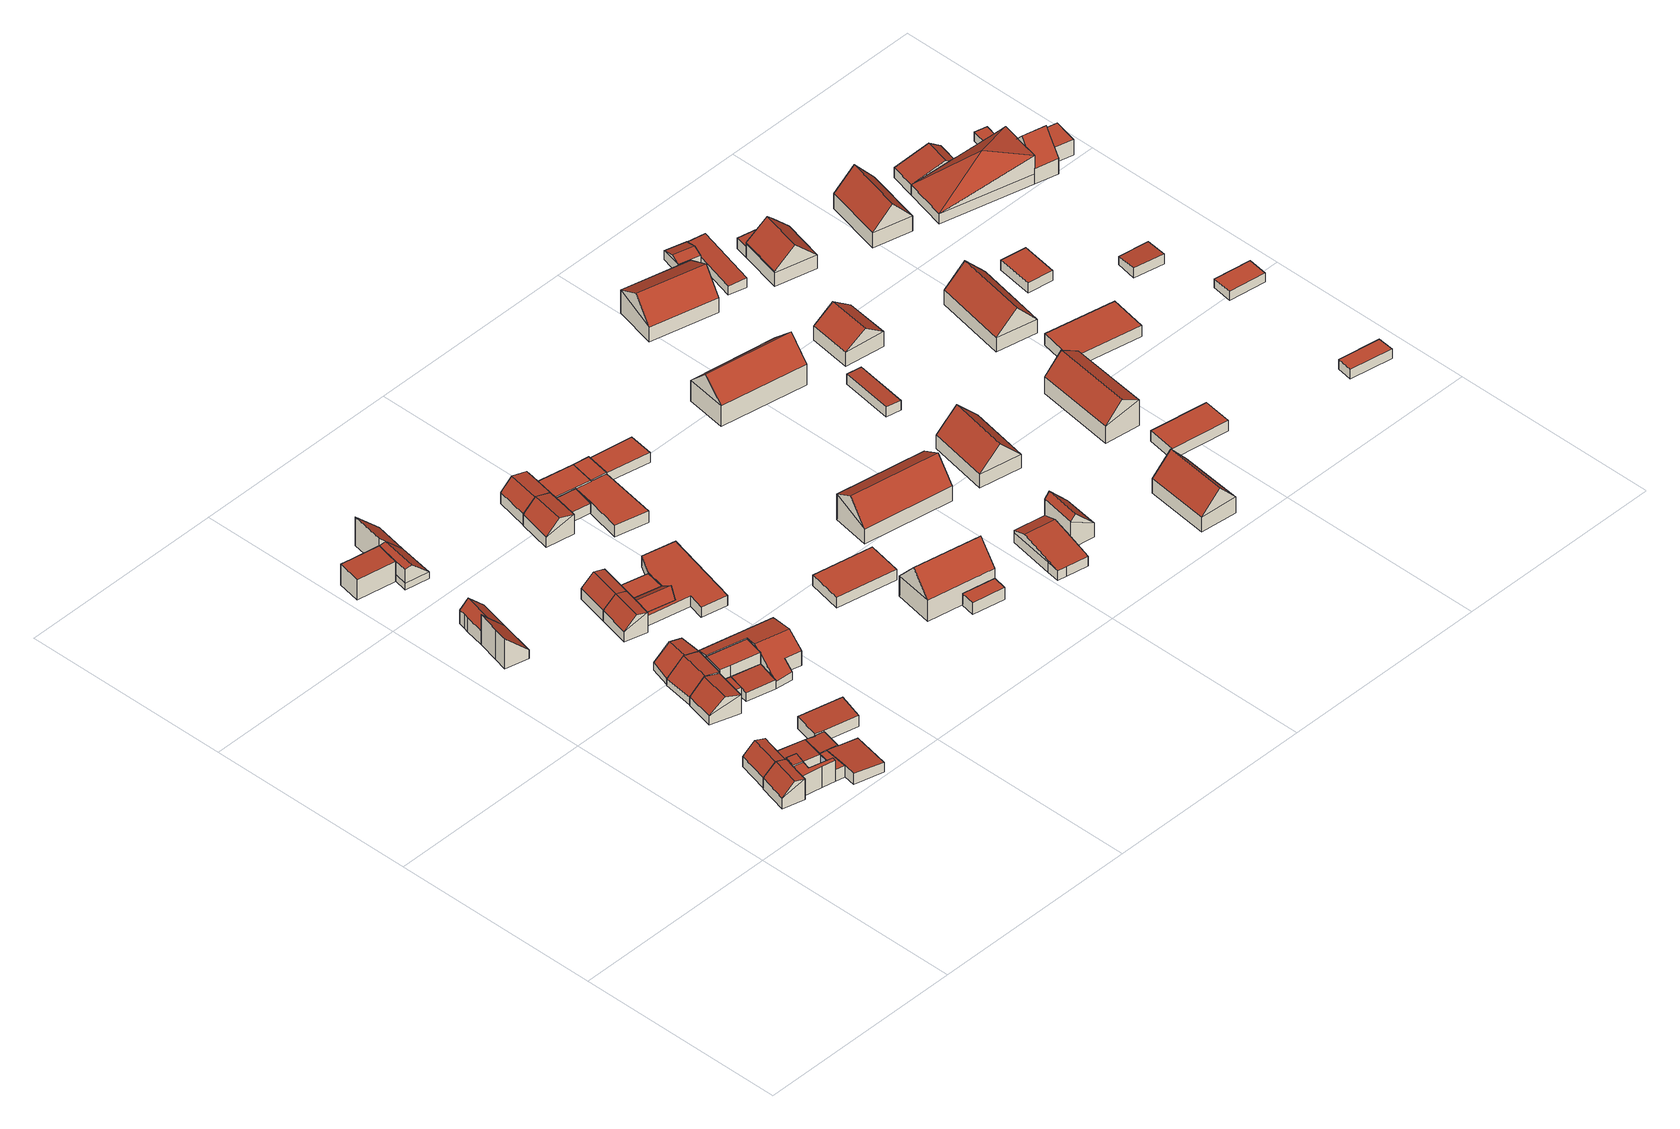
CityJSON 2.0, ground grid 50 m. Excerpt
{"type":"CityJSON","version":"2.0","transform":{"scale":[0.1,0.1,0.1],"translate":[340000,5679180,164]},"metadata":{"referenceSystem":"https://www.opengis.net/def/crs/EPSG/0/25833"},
"CityObjects":{
"building1":{"type":"Building","attributes":{"Dachtyp_tdc":"tdcFreeFormRoof","Gemeindeschluessel":14729160,"Dachneigung":45.48,"QualitaetDacherkennung":84,"Geometrietyp2DReferenz":"3000","function":"31001_9998","roofType":"5000","measuredHeight":5.81},"geometry":[{"type":"MultiSurface","lod":"2","boundaries":[[[0,1,2,3]],[[1,4,5,2]],[[4,6,7,5]],[[6,8,9,7]],[[8,10,11,9]],[[10,0,3,11]],[[12,13,1,0]],[[8,6,4,13,12,10]],[[0,10,12]],[[4,1,13]],[[3,2,5,7,9,11]]],"semantics":{"surfaces":[{"type":"WallSurface"},{"type":"RoofSurface"},{"type":"GroundSurface"}],"values":[0,0,0,0,0,0,1,1,0,0,2]}}]},
"building2":{"type":"Building","attributes":{"Dachtyp_tdc":"tdcGableRoof","Gemeindeschluessel":14729160,"Dachneigung":45.85,"QualitaetDacherkennung":84,"Geometrietyp2DReferenz":"3000","function":"31001_9998","roofType":"3100","measuredHeight":5.56},"geometry":[{"type":"MultiSurface","lod":"2","boundaries":[[[14,15,16,17]],[[15,18,19,16]],[[18,20,21,19]],[[20,1,22,21]],[[1,14,17,22]],[[1,23,24,14]],[[25,26,27,24,23]],[[15,27,26,18]],[[14,24,27,15]],[[18,26,25,20]],[[20,25,23,1]],[[17,16,19,21,22]]],"semantics":{"surfaces":[{"type":"WallSurface"},{"type":"RoofSurface"},{"type":"GroundSurface"}],"values":[0,0,0,0,0,1,1,0,0,0,0,2]}}]},
"building3":{"type":"Building","attributes":{"Dachtyp_tdc":"tdcPolyFlatRoof","Gemeindeschluessel":14729160,"Dachneigung":4.21,"QualitaetDacherkennung":78,"Geometrietyp2DReferenz":"3000","function":"31001_9998","roofType":"2100","measuredHeight":5.63},"geometry":[{"type":"MultiSurface","lod":"2","boundaries":[[[28,29,30,31]],[[29,32,33,30]],[[32,34,35,33]],[[34,28,31,35]],[[34,32,29,28]],[[31,30,33,35]]],"semantics":{"surfaces":[{"type":"WallSurface"},{"type":"RoofSurface"},{"type":"GroundSurface"}],"values":[0,0,0,0,1,2]}}]},
"building4":{"type":"Building","attributes":{"Gemeindeschluessel":14729160,"Dachtyp_tdc":"tdcPolyFlatRoof","Dachneigung":3.05,"QualitaetDacherkennung":69,"Geometrietyp2DReferenz":"3000","function":"31001_9998","roofType":"2100","measuredHeight":2.81},"geometry":[{"type":"MultiSurface","lod":"2","boundaries":[[[36,37,38,35]],[[37,39,40,38]],[[39,41,42,40]],[[41,43,31,42]],[[43,36,35,31]],[[43,41,39,37,36]],[[35,38,40,42,31]]],"semantics":{"surfaces":[{"type":"WallSurface"},{"type":"RoofSurface"},{"type":"GroundSurface"}],"values":[0,0,0,0,0,1,2]}}]},
"building5":{"type":"Building","attributes":{"Dachtyp_tdc":"tdcPolyFlatRoof","Gemeindeschluessel":14729160,"Dachneigung":44.22,"QualitaetDacherkennung":58,"Geometrietyp2DReferenz":"3000","function":"31001_9998","roofType":"2100","measuredHeight":7.79},"geometry":[{"type":"MultiSurface","lod":"2","boundaries":[[[44,45,46,47]],[[45,48,49,46]],[[48,50,51,49]],[[50,52,53,51]],[[52,44,47,53]],[[52,50,48,45,44]],[[47,46,49,51,53]]],"semantics":{"surfaces":[{"type":"WallSurface"},{"type":"RoofSurface"},{"type":"GroundSurface"}],"values":[0,0,0,0,0,1,2]}}]},
"building6":{"type":"Building","attributes":{"Gemeindeschluessel":14729160,"Geometrietyp2DReferenz":"3000","function":"31001_9998","roofType":"9999"},"children":["building6-1","building6-2","building6-3","building6-4","building6-5"]},
"building6-1":{"type":"BuildingPart","attributes":{"Dachtyp_tdc":"tdcPolyFlatRoof","Dachneigung":3.46,"QualitaetDacherkennung":88,"Geometrietyp2DReferenz":"3000","roofType":"2100","measuredHeight":3.28},"parents":["building6"],"geometry":[{"type":"MultiSurface","lod":"2","boundaries":[[[54,55,56,57]],[[55,58,59,60,56]],[[61,62,63,64,65]],[[62,54,57,63]],[[62,61,58,55,54]],[[57,56,60,64,63]],[[65,59,58,61]],[[65,64,60,59]]],"semantics":{"surfaces":[{"type":"WallSurface"},{"type":"RoofSurface"},{"type":"GroundSurface"},{"type":"ClosureSurface"}],"values":[0,0,0,0,1,2,0,3]}}]},
"building6-2":{"type":"BuildingPart","attributes":{"Dachtyp_tdc":"tdcPolyFlatRoof","Dachneigung":3.38,"QualitaetDacherkennung":44,"Geometrietyp2DReferenz":"3000","roofType":"2100","measuredHeight":5.58},"parents":["building6"],"geometry":[{"type":"MultiSurface","lod":"2","boundaries":[[[66,67,68,69,70]],[[67,71,9,68]],[[71,72,7,9]],[[72,73,74,7]],[[73,75,76,74]],[[75,77,78,79,76]],[[77,75,73,72,71,67,66]],[[69,68,9,7,74,76,79]],[[66,70,78,77]],[[70,69,79,78]]],"semantics":{"surfaces":[{"type":"WallSurface"},{"type":"RoofSurface"},{"type":"GroundSurface"},{"type":"ClosureSurface"}],"values":[0,0,0,0,0,0,1,2,0,3]}}]},
"building6-3":{"type":"BuildingPart","attributes":{"Dachtyp_tdc":"tdcPolyFlatRoof","Dachneigung":4.44,"QualitaetDacherkennung":87,"Geometrietyp2DReferenz":"3000","roofType":"2100","measuredHeight":2.98},"parents":["building6"],"geometry":[{"type":"MultiSurface","lod":"2","boundaries":[[[80,81,82,83]],[[81,84,85,82]],[[86,87,88,89]],[[87,80,83,88]],[[87,86,90,91,92,84,81,80]],[[83,82,85,93,89,88]],[[93,85,84,92,91]],[[86,89,93,91,90]]],"semantics":{"surfaces":[{"type":"WallSurface"},{"type":"RoofSurface"},{"type":"GroundSurface"},{"type":"ClosureSurface"}],"values":[0,0,0,0,1,2,3,3]}}]},
"building6-4":{"type":"BuildingPart","attributes":{"Dachtyp_tdc":"tdcPolyFlatRoof","Dachneigung":2.89,"QualitaetDacherkennung":80,"Geometrietyp2DReferenz":"3000","roofType":"2100","measuredHeight":3.09},"parents":["building6"],"geometry":[{"type":"MultiSurface","lod":"2","boundaries":[[[39,94,95,96]],[[94,65,64,95]],[[59,97,86,89,60]],[[59,65,94,39,98,41,99,100,41,98,91,90,97]],[[89,93,101,102,103,102,101,96,95,64,60]],[[90,86,97]],[[93,89,86,90,91]],[[101,93,91,98]],[[103,102,41,100,104]],[[104,100,99]],[[102,101,98,41]],[[99,41,102,103,104]],[[39,96,101,98]],[[60,64,65,59]]],"semantics":{"surfaces":[{"type":"WallSurface"},{"type":"RoofSurface"},{"type":"GroundSurface"},{"type":"ClosureSurface"}],"values":[0,0,0,1,2,0,3,3,3,3,3,3,0,3]}}]},
"building6-5":{"type":"BuildingPart","attributes":{"Dachtyp_tdc":"tdcPolyFlatRoof","Dachneigung":0,"QualitaetDacherkennung":67,"Geometrietyp2DReferenz":"3000","roofType":"1000","measuredHeight":2.98},"parents":["building6"],"geometry":[{"type":"MultiSurface","lod":"2","boundaries":[[[70,69,85,84]],[[70,84,92,91,98,100,104,78]],[[79,103,102,101,93,85,69]],[[41,100,98]],[[103,79,78,104]],[[102,103,104,100,41]],[[98,101,102,41]],[[91,93,101,98]],[[85,93,91,92,84]],[[79,69,70,78]]],"semantics":{"surfaces":[{"type":"WallSurface"},{"type":"RoofSurface"},{"type":"GroundSurface"},{"type":"ClosureSurface"}],"values":[0,1,2,0,0,3,3,3,3,3]}}]},
"building7":{"type":"Building","attributes":{"Dachtyp_tdc":"tdcFreeFormRoof","Gemeindeschluessel":14729160,"Dachneigung":45.57,"QualitaetDacherkennung":78,"Geometrietyp2DReferenz":"3000","function":"31001_9998","roofType":"5000","measuredHeight":5.72},"geometry":[{"type":"MultiSurface","lod":"2","boundaries":[[[105,106,107,108]],[[106,109,110,107]],[[109,111,112,110]],[[111,113,114,112]],[[113,105,108,114]],[[111,109,115,116,113]],[[116,115,106,105]],[[109,106,115]],[[105,113,116]],[[108,107,110,112,114]]],"semantics":{"surfaces":[{"type":"WallSurface"},{"type":"RoofSurface"},{"type":"GroundSurface"}],"values":[0,0,0,0,0,1,1,0,0,2]}}]},
"building8":{"type":"Building","attributes":{"Dachtyp_tdc":"tdcGableRoof","Gemeindeschluessel":14729160,"Dachneigung":44.02,"QualitaetDacherkennung":86,"Geometrietyp2DReferenz":"3000","function":"31001_9998","roofType":"3100","measuredHeight":5.64},"geometry":[{"type":"MultiSurface","lod":"2","boundaries":[[[117,118,49,119]],[[118,120,121,49]],[[120,122,123,121]],[[122,124,125,123]],[[124,126,127,125]],[[126,128,129,127]],[[128,130,51,129]],[[130,117,119,51]],[[126,124,122,120,118,117]],[[117,130,128,126]],[[119,49,121,123,125,127,129,51]]],"semantics":{"surfaces":[{"type":"WallSurface"},{"type":"RoofSurface"},{"type":"GroundSurface"}],"values":[0,0,0,0,0,0,0,0,1,1,2]}}]},
"building9":{"type":"Building","attributes":{"Dachtyp_tdc":"tdcPolyFlatRoof","Gemeindeschluessel":14729160,"Dachneigung":3.03,"QualitaetDacherkennung":58,"Geometrietyp2DReferenz":"3000","function":"31001_9998","roofType":"2100","measuredHeight":5.45},"geometry":[{"type":"MultiSurface","lod":"2","boundaries":[[[131,132,133,134]],[[132,135,136,133]],[[135,137,138,136]],[[137,139,140,138]],[[139,131,134,140]],[[139,137,135,132,131]],[[134,133,136,138,140]]],"semantics":{"surfaces":[{"type":"WallSurface"},{"type":"RoofSurface"},{"type":"GroundSurface"}],"values":[0,0,0,0,0,1,2]}}]},
"building10":{"type":"Building","attributes":{"Dachtyp_tdc":"tdcFreeFormRoof","Gemeindeschluessel":14729160,"Dachneigung":44.92,"QualitaetDacherkennung":70,"Geometrietyp2DReferenz":"3000","function":"31001_9998","roofType":"5000","measuredHeight":5.7},"geometry":[{"type":"MultiSurface","lod":"2","boundaries":[[[141,142,143,144]],[[142,145,146,143]],[[145,147,148,146]],[[147,149,150,148]],[[149,141,144,150]],[[147,145,151,152,149]],[[152,151,142,141]],[[141,149,152]],[[145,142,151]],[[144,143,146,148,150]]],"semantics":{"surfaces":[{"type":"WallSurface"},{"type":"RoofSurface"},{"type":"GroundSurface"}],"values":[0,0,0,0,0,1,1,0,0,2]}}]},
"building11":{"type":"Building","attributes":{"Dachtyp_tdc":"tdcPolyFlatRoof","Gemeindeschluessel":14729160,"Dachneigung":3.27,"QualitaetDacherkennung":76,"Geometrietyp2DReferenz":"3000","function":"31001_9998","roofType":"2100","measuredHeight":2.73},"geometry":[{"type":"MultiSurface","lod":"2","boundaries":[[[153,154,155,156]],[[154,157,158,155]],[[157,159,150,158]],[[159,153,156,150]],[[159,157,154,153]],[[156,155,158,150]]],"semantics":{"surfaces":[{"type":"WallSurface"},{"type":"RoofSurface"},{"type":"GroundSurface"}],"values":[0,0,0,0,1,2]}}]},
"building12":{"type":"Building","attributes":{"Dachtyp_tdc":"tdcGableRoof","Gemeindeschluessel":14729160,"Dachneigung":43.49,"QualitaetDacherkennung":87,"Geometrietyp2DReferenz":"3000","function":"31001_9998","roofType":"3100","measuredHeight":5.52},"geometry":[{"type":"MultiSurface","lod":"2","boundaries":[[[160,161,162,163]],[[161,164,165,162]],[[164,145,166,165]],[[145,160,163,166]],[[164,161,167]],[[160,145,168]],[[161,160,168,167]],[[145,164,167,168]],[[163,162,165,166]]],"semantics":{"surfaces":[{"type":"WallSurface"},{"type":"RoofSurface"},{"type":"GroundSurface"}],"values":[0,0,0,0,0,0,1,1,2]}}]},
"building13":{"type":"Building","attributes":{"Dachtyp_tdc":"tdcGableRoof","Gemeindeschluessel":14729160,"Dachneigung":43.68,"QualitaetDacherkennung":92,"Geometrietyp2DReferenz":"3000","function":"31001_9998","roofType":"3100","measuredHeight":5.67},"geometry":[{"type":"MultiSurface","lod":"2","boundaries":[[[169,170,171,172]],[[170,173,174,171]],[[173,175,176,174]],[[175,177,178,176]],[[177,169,172,178]],[[169,177,179,180]],[[181,182,183,180,179]],[[170,183,182,173]],[[169,180,183,170]],[[173,182,181,175]],[[175,181,179,177]],[[172,171,174,176,178]]],"semantics":{"surfaces":[{"type":"WallSurface"},{"type":"RoofSurface"},{"type":"GroundSurface"}],"values":[0,0,0,0,0,1,1,0,0,0,0,2]}}]},
"building14":{"type":"Building","attributes":{"Dachtyp_tdc":"tdcPolyFlatRoof","Gemeindeschluessel":14729160,"Dachneigung":3.03,"QualitaetDacherkennung":87,"Geometrietyp2DReferenz":"3000","function":"31001_9998","roofType":"2100","measuredHeight":2.6},"geometry":[{"type":"MultiSurface","lod":"2","boundaries":[[[184,154,185,186]],[[154,153,187,185]],[[153,188,189,187]],[[188,190,191,189]],[[190,184,186,191]],[[190,188,153,154,184]],[[186,185,187,189,191]]],"semantics":{"surfaces":[{"type":"WallSurface"},{"type":"RoofSurface"},{"type":"GroundSurface"}],"values":[0,0,0,0,0,1,2]}}]},
"building15":{"type":"Building","attributes":{"Dachtyp_tdc":"tdcPolyFlatRoof","Gemeindeschluessel":14729160,"Dachneigung":0,"QualitaetDacherkennung":78,"Geometrietyp2DReferenz":"3000","function":"31001_9998","roofType":"1000","measuredHeight":5.54},"geometry":[{"type":"MultiSurface","lod":"2","boundaries":[[[192,193,148,150]],[[193,194,195,148]],[[194,196,197,195]],[[196,198,156,197]],[[198,192,150,156]],[[198,196,194,193,192]],[[150,148,195,197,156]]],"semantics":{"surfaces":[{"type":"WallSurface"},{"type":"RoofSurface"},{"type":"GroundSurface"}],"values":[0,0,0,0,0,1,2]}}]},
"building16":{"type":"Building","attributes":{"Dachtyp_tdc":"tdcPolyFlatRoof","Gemeindeschluessel":14729160,"Dachneigung":44.12,"QualitaetDacherkennung":61,"Geometrietyp2DReferenz":"3000","function":"31001_9998","roofType":"2100","measuredHeight":7.39},"geometry":[{"type":"MultiSurface","lod":"2","boundaries":[[[199,200,201,202]],[[200,177,203,201]],[[177,204,138,203]],[[204,199,202,138]],[[204,177,200,199]],[[202,201,203,138]]],"semantics":{"surfaces":[{"type":"WallSurface"},{"type":"RoofSurface"},{"type":"GroundSurface"}],"values":[0,0,0,0,1,2]}}]},
"building17":{"type":"Building","attributes":{"Dachtyp_tdc":"tdcFreeFormRoof","Gemeindeschluessel":14729160,"Dachneigung":45.85,"QualitaetDacherkennung":80,"Geometrietyp2DReferenz":"3000","function":"31001_9998","roofType":"5000","measuredHeight":5.69},"geometry":[{"type":"MultiSurface","lod":"2","boundaries":[[[205,206,207,208]],[[206,209,210,207]],[[209,211,212,210]],[[211,213,214,212]],[[213,215,216,214]],[[215,205,208,216]],[[217,218,206,205]],[[213,211,209,218,217,215]],[[205,215,217]],[[209,206,218]],[[208,207,210,212,214,216]]],"semantics":{"surfaces":[{"type":"WallSurface"},{"type":"RoofSurface"},{"type":"GroundSurface"}],"values":[0,0,0,0,0,0,1,1,0,0,2]}}]},
"building18":{"type":"Building","attributes":{"Dachtyp_tdc":"tdcFreeFormRoof","Gemeindeschluessel":14729160,"Dachneigung":11.15,"QualitaetDacherkennung":34,"Geometrietyp2DReferenz":"3000","function":"31001_9998","roofType":"5000","measuredHeight":6.28},"geometry":[{"type":"MultiSurface","lod":"2","boundaries":[[[219,220,189,191]],[[220,221,222,189]],[[221,223,224,222]],[[223,225,226,224]],[[225,227,228,226]],[[227,229,230,228]],[[229,231,232,230]],[[231,233,234,232]],[[233,219,191,234]],[[221,235,236,227,225,223]],[[231,229,236,235,220,219,233]],[[221,220,235]],[[229,227,236]],[[191,189,222,224,226,228,230,232,234]]],"semantics":{"surfaces":[{"type":"WallSurface"},{"type":"RoofSurface"},{"type":"GroundSurface"}],"values":[0,0,0,0,0,0,0,0,0,1,1,0,0,2]}}]},
"building19":{"type":"Building","attributes":{"Dachtyp_tdc":"tdcFreeFormRoof","Gemeindeschluessel":14729160,"Dachneigung":46.03,"QualitaetDacherkennung":89,"Geometrietyp2DReferenz":"3000","function":"31001_9998","roofType":"5000","measuredHeight":5.74},"geometry":[{"type":"MultiSurface","lod":"2","boundaries":[[[209,206,207,210]],[[206,237,238,207]],[[237,239,240,238]],[[239,241,242,240]],[[241,209,210,242]],[[218,243,237,206]],[[241,239,243,218,209]],[[239,237,243]],[[206,209,218]],[[210,207,238,240,242]]],"semantics":{"surfaces":[{"type":"WallSurface"},{"type":"RoofSurface"},{"type":"GroundSurface"}],"values":[0,0,0,0,0,1,1,0,0,2]}}]},
"building20":{"type":"Building","attributes":{"Dachtyp_tdc":"tdcGableRoof","Gemeindeschluessel":14729160,"Dachneigung":36.69,"QualitaetDacherkennung":16,"Geometrietyp2DReferenz":"3000","function":"31001_9998","roofType":"3100","measuredHeight":5.25},"geometry":[{"type":"MultiSurface","lod":"2","boundaries":[[[244,245,246,247]],[[245,248,249,246]],[[248,250,251,249]],[[250,244,247,251]],[[248,245,252]],[[244,250,253]],[[245,244,253,252]],[[250,248,252,253]],[[247,246,249,251]]],"semantics":{"surfaces":[{"type":"WallSurface"},{"type":"RoofSurface"},{"type":"GroundSurface"}],"values":[0,0,0,0,0,0,1,1,2]}}]},
"building21":{"type":"Building","attributes":{"Dachtyp_tdc":"tdcPolyFlatRoof","Gemeindeschluessel":14729160,"Dachneigung":3.06,"QualitaetDacherkennung":73,"Geometrietyp2DReferenz":"3000","function":"31001_9998","roofType":"2100","measuredHeight":2.6},"geometry":[{"type":"MultiSurface","lod":"2","boundaries":[[[254,245,255,256]],[[245,244,210,255]],[[244,257,242,210]],[[257,254,256,242]],[[257,244,245,254]],[[256,255,210,242]]],"semantics":{"surfaces":[{"type":"WallSurface"},{"type":"RoofSurface"},{"type":"GroundSurface"}],"values":[0,0,0,0,1,2]}}]},
"building22":{"type":"Building","attributes":{"Dachtyp_tdc":"tdcPolyFlatRoof","Gemeindeschluessel":14729160,"Dachneigung":0,"QualitaetDacherkennung":78,"Geometrietyp2DReferenz":"3000","function":"31001_9998","roofType":"1000","measuredHeight":2.67},"geometry":[{"type":"MultiSurface","lod":"2","boundaries":[[[258,259,260,261]],[[259,262,214,260]],[[262,263,212,214]],[[263,264,265,212]],[[264,266,255,265]],[[266,267,256,255]],[[267,268,269,256]],[[268,270,271,269]],[[270,272,273,271]],[[272,258,261,273]],[[272,270,268,267,266,264,263,262,259,258]],[[261,260,214,212,265,255,256,269,271,273]]],"semantics":{"surfaces":[{"type":"WallSurface"},{"type":"RoofSurface"},{"type":"GroundSurface"}],"values":[0,0,0,0,0,0,0,0,0,0,1,2]}}]},
"building23":{"type":"Building","attributes":{"Dachtyp_tdc":"tdcFreeFormRoof","Gemeindeschluessel":14729160,"Dachneigung":45.61,"QualitaetDacherkennung":88,"Geometrietyp2DReferenz":"3000","function":"31001_9998","roofType":"5000","measuredHeight":5.91},"geometry":[{"type":"MultiSurface","lod":"2","boundaries":[[[274,275,276,277]],[[275,278,279,276]],[[278,280,281,279]],[[280,282,283,281]],[[282,274,277,283]],[[282,280,278,284,285]],[[285,284,275,274]],[[278,275,284]],[[274,282,285]],[[277,276,279,281,283]]],"semantics":{"surfaces":[{"type":"WallSurface"},{"type":"RoofSurface"},{"type":"GroundSurface"}],"values":[0,0,0,0,0,1,1,0,0,2]}}]},
"building24":{"type":"Building","attributes":{"Dachtyp_tdc":"tdcFreeFormRoof","Gemeindeschluessel":14729160,"Dachneigung":45.17,"QualitaetDacherkennung":72,"Geometrietyp2DReferenz":"3000","function":"31001_9998","roofType":"5000","measuredHeight":5.69},"geometry":[{"type":"MultiSurface","lod":"2","boundaries":[[[286,287,288,289]],[[287,290,291,288]],[[290,292,293,291]],[[292,294,295,293]],[[294,286,289,295]],[[292,290,296,297,294]],[[297,296,287,286]],[[290,287,296]],[[286,294,297]],[[289,288,291,293,295]]],"semantics":{"surfaces":[{"type":"WallSurface"},{"type":"RoofSurface"},{"type":"GroundSurface"}],"values":[0,0,0,0,0,1,1,0,0,2]}}]},
"building25":{"type":"Building","attributes":{"Dachtyp_tdc":"tdcPolyFlatRoof","Gemeindeschluessel":14729160,"Dachneigung":3.91,"QualitaetDacherkennung":84,"Geometrietyp2DReferenz":"3000","function":"31001_9998","roofType":"2100","measuredHeight":2.89},"geometry":[{"type":"MultiSurface","lod":"2","boundaries":[[[298,299,300,301]],[[299,302,303,300]],[[302,304,305,303]],[[304,298,301,305]],[[304,302,299,298]],[[301,300,303,305]]],"semantics":{"surfaces":[{"type":"WallSurface"},{"type":"RoofSurface"},{"type":"GroundSurface"}],"values":[0,0,0,0,1,2]}}]},
"building26":{"type":"Building","attributes":{"Dachtyp_tdc":"tdcPolyFlatRoof","Gemeindeschluessel":14729160,"Dachneigung":0,"QualitaetDacherkennung":84,"Geometrietyp2DReferenz":"3000","function":"31001_9998","roofType":"1000","measuredHeight":3.09},"geometry":[{"type":"MultiSurface","lod":"2","boundaries":[[[306,307,293,295]],[[307,308,309,293]],[[308,310,311,309]],[[310,312,313,311]],[[312,306,295,313]],[[312,310,308,307,306]],[[295,293,309,311,313]]],"semantics":{"surfaces":[{"type":"WallSurface"},{"type":"RoofSurface"},{"type":"GroundSurface"}],"values":[0,0,0,0,0,1,2]}}]},
"building27":{"type":"Building","attributes":{"Gemeindeschluessel":14729160,"Geometrietyp2DReferenz":"3000","function":"31001_9998","roofType":"9999"},"children":["building27-1","building27-2"]},
"building27-1":{"type":"BuildingPart","attributes":{"Dachtyp_tdc":"tdcPolyFlatRoof","Dachneigung":0,"QualitaetDacherkennung":68,"Geometrietyp2DReferenz":"3000","roofType":"1000","measuredHeight":2.99},"parents":["building27"],"geometry":[{"type":"MultiSurface","lod":"2","boundaries":[[[314,315,316,317]],[[315,318,319,316]],[[318,302,320,319]],[[302,321,322,320]],[[323,314,317,324]],[[323,321,302,318,315,314]],[[317,316,319,320,322,324]],[[324,322,321,323]]],"semantics":{"surfaces":[{"type":"WallSurface"},{"type":"RoofSurface"},{"type":"GroundSurface"},{"type":"ClosureSurface"}],"values":[0,0,0,0,0,1,2,3]}}]},
"building27-2":{"type":"BuildingPart","attributes":{"Dachtyp_tdc":"tdcPolyFlatRoof","Dachneigung":0,"QualitaetDacherkennung":85,"Geometrietyp2DReferenz":"3000","roofType":"1000","measuredHeight":3.25},"parents":["building27"],"geometry":[{"type":"MultiSurface","lod":"2","boundaries":[[[325,326,327,328]],[[326,329,323,324,327]],[[310,308,330,322,321]],[[308,325,328,330]],[[308,310,329,326,325]],[[328,327,324,322,330]],[[321,323,329,310]],[[321,322,324,323]]],"semantics":{"surfaces":[{"type":"WallSurface"},{"type":"RoofSurface"},{"type":"GroundSurface"},{"type":"ClosureSurface"}],"values":[0,0,0,0,1,2,0,3]}}]},
"building28":{"type":"Building","attributes":{"Dachtyp_tdc":"tdcPolyFlatRoof","Gemeindeschluessel":14729160,"Dachneigung":0,"QualitaetDacherkennung":68,"Geometrietyp2DReferenz":"3000","function":"31001_9998","roofType":"1000","measuredHeight":2.76},"geometry":[{"type":"MultiSurface","lod":"2","boundaries":[[[331,332,333,334]],[[332,335,336,333]],[[335,337,338,336]],[[337,331,334,338]],[[337,335,332,331]],[[334,333,336,338]]],"semantics":{"surfaces":[{"type":"WallSurface"},{"type":"RoofSurface"},{"type":"GroundSurface"}],"values":[0,0,0,0,1,2]}}]},
"building29":{"type":"Building","attributes":{"Gemeindeschluessel":14729160,"Geometrietyp2DReferenz":"3000","function":"31001_9998","roofType":"9999"},"children":["building29-1","building29-2"]},
"building29-1":{"type":"BuildingPart","attributes":{"Dachtyp_tdc":"tdcGableRoof","Dachneigung":48.99,"QualitaetDacherkennung":62,"Geometrietyp2DReferenz":"3000","roofType":"3100","measuredHeight":10.74},"parents":["building29"],"geometry":[{"type":"MultiSurface","lod":"2","boundaries":[[[339,340,341,342]],[[340,343,344,345,341]],[[346,339,342,347]],[[343,340,348]],[[339,346,349]],[[340,339,349,348]],[[346,343,348,349]],[[342,341,345,350,347]],[[347,350,351,344,343,346]],[[350,345,344,351]]],"semantics":{"surfaces":[{"type":"WallSurface"},{"type":"RoofSurface"},{"type":"GroundSurface"},{"type":"ClosureSurface"}],"values":[0,0,0,0,0,1,1,2,0,3]}}]},
"building29-2":{"type":"BuildingPart","attributes":{"Dachtyp_tdc":"tdcPolyFlatRoof","Dachneigung":0,"QualitaetDacherkennung":66,"Geometrietyp2DReferenz":"3000","roofType":"1000","measuredHeight":3},"parents":["building29"],"geometry":[{"type":"MultiSurface","lod":"2","boundaries":[[[344,352,353,345]],[[352,354,355,353]],[[354,351,350,355]],[[351,354,352,344]],[[345,353,355,350]],[[345,350,351,344]]],"semantics":{"surfaces":[{"type":"WallSurface"},{"type":"RoofSurface"},{"type":"GroundSurface"},{"type":"ClosureSurface"}],"values":[0,0,0,1,2,3]}}]},
"building30":{"type":"Building","attributes":{"Dachtyp_tdc":"tdcPolyFlatRoof","Gemeindeschluessel":14729160,"Dachneigung":0,"QualitaetDacherkennung":84,"Geometrietyp2DReferenz":"3000","function":"31001_9998","roofType":"1000","measuredHeight":2.52},"geometry":[{"type":"MultiSurface","lod":"2","boundaries":[[[356,357,358,359]],[[357,360,361,358]],[[360,362,363,361]],[[362,356,359,363]],[[362,360,357,356]],[[359,358,361,363]]],"semantics":{"surfaces":[{"type":"WallSurface"},{"type":"RoofSurface"},{"type":"GroundSurface"}],"values":[0,0,0,0,1,2]}}]},
"building31":{"type":"Building","attributes":{"Dachtyp_tdc":"tdcGableRoof","Gemeindeschluessel":14729160,"Dachneigung":49.12,"QualitaetDacherkennung":45,"Geometrietyp2DReferenz":"3000","function":"31001_9998","roofType":"3100","measuredHeight":9.26},"geometry":[{"type":"MultiSurface","lod":"2","boundaries":[[[364,365,366,367]],[[365,368,369,366]],[[368,370,371,369]],[[370,364,367,371]],[[368,365,372]],[[364,370,373]],[[365,364,373,372]],[[370,368,372,373]],[[367,366,369,371]]],"semantics":{"surfaces":[{"type":"WallSurface"},{"type":"RoofSurface"},{"type":"GroundSurface"}],"values":[0,0,0,0,0,0,1,1,2]}}]},
"building32":{"type":"Building","attributes":{"Dachtyp_tdc":"tdcGableRoof","Gemeindeschluessel":14729160,"Dachneigung":10.46,"QualitaetDacherkennung":19,"Geometrietyp2DReferenz":"3000","function":"31001_9998","roofType":"3100","measuredHeight":4.52},"geometry":[{"type":"MultiSurface","lod":"2","boundaries":[[[374,375,376,377]],[[375,378,379,376]],[[378,380,381,379]],[[380,382,383,381]],[[382,384,385,383]],[[384,386,387,385]],[[386,374,377,387]],[[374,386,388,389,390,391,375]],[[392,390,389,393]],[[380,392,393,382]],[[382,393,389,388,384]],[[378,391,390,392,380]],[[375,391,378]],[[384,388,386]],[[377,376,379,381,383,385,387]]],"semantics":{"surfaces":[{"type":"WallSurface"},{"type":"RoofSurface"},{"type":"GroundSurface"}],"values":[0,0,0,0,0,0,0,1,1,0,0,0,0,0,2]}}]},
"building33":{"type":"Building","attributes":{"Dachtyp_tdc":"tdcGableRoof","Gemeindeschluessel":14729160,"Dachneigung":46.44,"QualitaetDacherkennung":87,"Geometrietyp2DReferenz":"3000","function":"31001_9998","roofType":"3100","measuredHeight":8.33},"geometry":[{"type":"MultiSurface","lod":"2","boundaries":[[[394,395,396,397]],[[395,398,399,396]],[[398,400,401,399]],[[400,394,397,401]],[[398,395,402]],[[394,400,403]],[[395,394,403,402]],[[400,398,402,403]],[[397,396,399,401]]],"semantics":{"surfaces":[{"type":"WallSurface"},{"type":"RoofSurface"},{"type":"GroundSurface"}],"values":[0,0,0,0,0,0,1,1,2]}}]},
"building34":{"type":"Building","attributes":{"Dachtyp_tdc":"tdcFreeFormRoof","Gemeindeschluessel":14729160,"Dachneigung":44.66,"QualitaetDacherkennung":29,"Geometrietyp2DReferenz":"3000","function":"31001_9998","roofType":"5000","measuredHeight":10.28},"geometry":[{"type":"MultiSurface","lod":"2","boundaries":[[[404,405,406,407]],[[405,408,409,406]],[[408,410,411,409]],[[410,404,407,411]],[[412,410,408]],[[413,412,408,405]],[[413,405,404]],[[412,413,404,410]],[[407,406,409,411]]],"semantics":{"surfaces":[{"type":"WallSurface"},{"type":"RoofSurface"},{"type":"GroundSurface"}],"values":[0,0,0,0,0,1,0,1,2]}}]},
"building35":{"type":"Building","attributes":{"Dachtyp_tdc":"tdcGableRoof","Gemeindeschluessel":14729160,"Dachneigung":46.22,"QualitaetDacherkennung":90,"Geometrietyp2DReferenz":"3000","function":"31001_9998","roofType":"3100","measuredHeight":8.84},"geometry":[{"type":"MultiSurface","lod":"2","boundaries":[[[414,415,416,417]],[[415,418,419,416]],[[418,420,421,419]],[[420,414,417,421]],[[418,415,422]],[[414,420,423]],[[415,414,423,422]],[[420,418,422,423]],[[417,416,419,421]]],"semantics":{"surfaces":[{"type":"WallSurface"},{"type":"RoofSurface"},{"type":"GroundSurface"}],"values":[0,0,0,0,0,0,1,1,2]}}]},
"building36":{"type":"Building","attributes":{"Dachtyp_tdc":"tdcPolyFlatRoof","Gemeindeschluessel":14729160,"Dachneigung":2.86,"QualitaetDacherkennung":91,"Geometrietyp2DReferenz":"3000","function":"31001_9998","roofType":"2100","measuredHeight":2.63},"geometry":[{"type":"MultiSurface","lod":"2","boundaries":[[[424,425,426,427]],[[425,428,429,426]],[[428,430,431,429]],[[430,424,427,431]],[[430,428,425,424]],[[427,426,429,431]]],"semantics":{"surfaces":[{"type":"WallSurface"},{"type":"RoofSurface"},{"type":"GroundSurface"}],"values":[0,0,0,0,1,2]}}]},
"building37":{"type":"Building","attributes":{"Dachtyp_tdc":"tdcGableRoof","Gemeindeschluessel":14729160,"Dachneigung":46.87,"QualitaetDacherkennung":68,"Geometrietyp2DReferenz":"3000","function":"31001_9998","roofType":"3100","measuredHeight":8.89},"geometry":[{"type":"MultiSurface","lod":"2","boundaries":[[[432,433,434,435]],[[433,436,437,434]],[[436,438,439,437]],[[438,432,435,439]],[[436,433,440]],[[432,438,441]],[[433,432,441,440]],[[438,436,440,441]],[[435,434,437,439]]],"semantics":{"surfaces":[{"type":"WallSurface"},{"type":"RoofSurface"},{"type":"GroundSurface"}],"values":[0,0,0,0,0,0,1,1,2]}}]},
"building38":{"type":"Building","attributes":{"Dachtyp_tdc":"tdcGableRoof","Gemeindeschluessel":14729160,"Dachneigung":48.83,"QualitaetDacherkennung":56,"Geometrietyp2DReferenz":"3000","function":"31001_9998","roofType":"3100","measuredHeight":9.22},"geometry":[{"type":"MultiSurface","lod":"2","boundaries":[[[442,443,444,445]],[[443,446,447,444]],[[446,448,449,447]],[[448,442,445,449]],[[446,443,450]],[[442,448,451]],[[443,442,451,450]],[[448,446,450,451]],[[445,444,447,449]]],"semantics":{"surfaces":[{"type":"WallSurface"},{"type":"RoofSurface"},{"type":"GroundSurface"}],"values":[0,0,0,0,0,0,1,1,2]}}]},
"building39":{"type":"Building","attributes":{"Dachtyp_tdc":"tdcGableRoof","Gemeindeschluessel":14729160,"Dachneigung":36.33,"QualitaetDacherkennung":89,"Geometrietyp2DReferenz":"3000","function":"31001_9998","roofType":"3100","measuredHeight":7.15},"geometry":[{"type":"MultiSurface","lod":"2","boundaries":[[[452,453,454,455]],[[453,456,457,454]],[[456,458,459,457]],[[458,452,455,459]],[[456,453,460]],[[452,458,461]],[[453,452,461,460]],[[458,456,460,461]],[[455,454,457,459]]],"semantics":{"surfaces":[{"type":"WallSurface"},{"type":"RoofSurface"},{"type":"GroundSurface"}],"values":[0,0,0,0,0,0,1,1,2]}}]},
"building40":{"type":"Building","attributes":{"Dachtyp_tdc":"tdcGableRoof","Gemeindeschluessel":14729160,"Dachneigung":48.44,"QualitaetDacherkennung":44,"Geometrietyp2DReferenz":"3000","function":"31001_9998","roofType":"3100","measuredHeight":9.15},"geometry":[{"type":"MultiSurface","lod":"2","boundaries":[[[462,463,464,465]],[[463,466,467,464]],[[466,468,469,467]],[[468,462,465,469]],[[466,463,470]],[[462,468,471]],[[463,462,471,470]],[[468,466,470,471]],[[465,464,467,469]]],"semantics":{"surfaces":[{"type":"WallSurface"},{"type":"RoofSurface"},{"type":"GroundSurface"}],"values":[0,0,0,0,0,0,1,1,2]}}]},
"building41":{"type":"Building","attributes":{"Dachtyp_tdc":"tdcPolyFlatRoof","Gemeindeschluessel":14729160,"Dachneigung":0,"QualitaetDacherkennung":86,"Geometrietyp2DReferenz":"3000","function":"31001_9998","roofType":"1000","measuredHeight":2.76},"geometry":[{"type":"MultiSurface","lod":"2","boundaries":[[[472,473,474,475]],[[473,476,477,474]],[[476,478,479,477]],[[478,472,475,479]],[[478,476,473,472]],[[475,474,477,479]]],"semantics":{"surfaces":[{"type":"WallSurface"},{"type":"RoofSurface"},{"type":"GroundSurface"}],"values":[0,0,0,0,1,2]}}]},
"building42":{"type":"Building","attributes":{"Gemeindeschluessel":14729160,"Geometrietyp2DReferenz":"3000","function":"31001_9998","roofType":"9999"},"children":["building42-1","building42-2"]},
"building42-1":{"type":"BuildingPart","attributes":{"Dachtyp_tdc":"tdcPolyFlatRoof","Dachneigung":3.01,"QualitaetDacherkennung":71,"Geometrietyp2DReferenz":"3000","roofType":"2100","measuredHeight":2.45},"parents":["building42"],"geometry":[{"type":"MultiSurface","lod":"2","boundaries":[[[480,481,482,483]],[[481,484,485,482]],[[484,486,487,485]],[[486,488,489,487]],[[488,486,484,481,480]],[[483,482,485,487,489]],[[483,489,488,480]]],"semantics":{"surfaces":[{"type":"WallSurface"},{"type":"RoofSurface"},{"type":"GroundSurface"},{"type":"ClosureSurface"}],"values":[0,0,0,0,1,2,3]}}]},
"building42-2":{"type":"BuildingPart","attributes":{"Dachtyp_tdc":"tdcGableRoof","Dachneigung":19.75,"QualitaetDacherkennung":86,"Geometrietyp2DReferenz":"3000","roofType":"3100","measuredHeight":3.38},"parents":["building42"],"geometry":[{"type":"MultiSurface","lod":"2","boundaries":[[[490,491,492,489,488]],[[491,493,494,492]],[[493,495,480,483,494]],[[493,491,496]],[[490,495,497]],[[491,490,497,496]],[[495,493,496,497]],[[489,492,494,483]],[[488,480,495,490]],[[488,489,483,480]]],"semantics":{"surfaces":[{"type":"WallSurface"},{"type":"RoofSurface"},{"type":"GroundSurface"},{"type":"ClosureSurface"}],"values":[0,0,0,0,0,1,1,2,0,3]}}]},
"building43":{"type":"Building","attributes":{"Gemeindeschluessel":14729160,"Geometrietyp2DReferenz":"3000","function":"31001_9998","roofType":"9999"},"children":["building43-1","building43-2"]},
"building43-1":{"type":"BuildingPart","attributes":{"Dachtyp_tdc":"tdcGableRoof","Dachneigung":43.55,"QualitaetDacherkennung":77,"Geometrietyp2DReferenz":"3000","roofType":"3100","measuredHeight":8.46},"parents":["building43"],"geometry":[{"type":"MultiSurface","lod":"2","boundaries":[[[498,499,500,501]],[[499,502,503,504,500]],[[505,506,507,508,509]],[[506,498,501,507]],[[498,506,510,511,512]],[[513,514,512,511]],[[499,514,513,502]],[[498,512,514,499]],[[502,513,511,510,505]],[[505,510,506]],[[501,500,504,508,507]],[[509,503,502,505]],[[509,508,504,503]]],"semantics":{"surfaces":[{"type":"WallSurface"},{"type":"RoofSurface"},{"type":"GroundSurface"},{"type":"ClosureSurface"}],"values":[0,0,0,0,1,1,0,0,0,0,2,0,3]}}]},
"building43-2":{"type":"BuildingPart","attributes":{"Dachtyp_tdc":"tdcPolyFlatRoof","Dachneigung":2.84,"QualitaetDacherkennung":82,"Geometrietyp2DReferenz":"3000","roofType":"2100","measuredHeight":3.03},"parents":["building43"],"geometry":[{"type":"MultiSurface","lod":"2","boundaries":[[[515,516,517,518]],[[516,509,508,517]],[[503,515,518,504]],[[503,509,516,515]],[[518,517,508,504]],[[503,504,508,509]]],"semantics":{"surfaces":[{"type":"WallSurface"},{"type":"RoofSurface"},{"type":"GroundSurface"},{"type":"ClosureSurface"}],"values":[0,0,0,1,2,3]}}]},
"building44":{"type":"Building","attributes":{"Dachtyp_tdc":"tdcGableRoof","Gemeindeschluessel":14729160,"Dachneigung":47.3,"QualitaetDacherkennung":56,"Geometrietyp2DReferenz":"3000","function":"31001_9998","roofType":"3100","measuredHeight":8.9},"geometry":[{"type":"MultiSurface","lod":"2","boundaries":[[[519,520,521,522]],[[520,523,524,521]],[[523,525,526,524]],[[525,519,522,526]],[[523,520,527]],[[519,525,528]],[[520,519,528,527]],[[525,523,527,528]],[[522,521,524,526]]],"semantics":{"surfaces":[{"type":"WallSurface"},{"type":"RoofSurface"},{"type":"GroundSurface"}],"values":[0,0,0,0,0,0,1,1,2]}}]},
"building45":{"type":"Building","attributes":{"Dachtyp_tdc":"tdcPolyFlatRoof","Gemeindeschluessel":14729160,"Dachneigung":0,"QualitaetDacherkennung":76,"Geometrietyp2DReferenz":"3000","function":"31001_9998","roofType":"1000","measuredHeight":2.92},"geometry":[{"type":"MultiSurface","lod":"2","boundaries":[[[529,530,531,532]],[[530,533,534,531]],[[533,535,536,534]],[[535,529,532,536]],[[535,533,530,529]],[[532,531,534,536]]],"semantics":{"surfaces":[{"type":"WallSurface"},{"type":"RoofSurface"},{"type":"GroundSurface"}],"values":[0,0,0,0,1,2]}}]},
"building46":{"type":"Building","attributes":{"Dachtyp_tdc":"tdcPolyFlatRoof","Gemeindeschluessel":14729160,"Dachneigung":0,"QualitaetDacherkennung":66,"Geometrietyp2DReferenz":"3000","function":"31001_9998","roofType":"1000","measuredHeight":2.61},"geometry":[{"type":"MultiSurface","lod":"2","boundaries":[[[537,538,539,540]],[[538,541,542,539]],[[541,543,544,542]],[[543,537,540,544]],[[543,541,538,537]],[[540,539,542,544]]],"semantics":{"surfaces":[{"type":"WallSurface"},{"type":"RoofSurface"},{"type":"GroundSurface"}],"values":[0,0,0,0,1,2]}}]},
"building47":{"type":"Building","attributes":{"Dachtyp_tdc":"tdcGableRoof","Gemeindeschluessel":14729160,"Dachneigung":49.37,"QualitaetDacherkennung":93,"Geometrietyp2DReferenz":"3000","function":"31001_9998","roofType":"3100","measuredHeight":9.34},"geometry":[{"type":"MultiSurface","lod":"2","boundaries":[[[545,546,547,548]],[[546,549,550,547]],[[549,551,552,550]],[[551,545,548,552]],[[549,546,553]],[[545,551,554]],[[546,545,554,553]],[[551,549,553,554]],[[548,547,550,552]]],"semantics":{"surfaces":[{"type":"WallSurface"},{"type":"RoofSurface"},{"type":"GroundSurface"}],"values":[0,0,0,0,0,0,1,1,2]}}]},
"building48":{"type":"Building","attributes":{"Dachtyp_tdc":"tdcPolyFlatRoof","Gemeindeschluessel":14729160,"Dachneigung":0,"QualitaetDacherkennung":81,"Geometrietyp2DReferenz":"3000","function":"31001_9998","roofType":"1000","measuredHeight":2.47},"geometry":[{"type":"MultiSurface","lod":"2","boundaries":[[[555,556,557,558]],[[556,559,560,557]],[[559,561,562,560]],[[561,555,558,562]],[[561,559,556,555]],[[558,557,560,562]]],"semantics":{"surfaces":[{"type":"WallSurface"},{"type":"RoofSurface"},{"type":"GroundSurface"}],"values":[0,0,0,0,1,2]}}]},
"building49":{"type":"Building","attributes":{"Dachtyp_tdc":"tdcPolyFlatRoof","Gemeindeschluessel":14729160,"Dachneigung":4.91,"QualitaetDacherkennung":93,"Geometrietyp2DReferenz":"3000","function":"31001_9998","roofType":"2100","measuredHeight":2.6},"geometry":[{"type":"MultiSurface","lod":"2","boundaries":[[[563,564,565,566]],[[564,567,568,565]],[[567,569,570,568]],[[569,563,566,570]],[[569,567,564,563]],[[566,565,568,570]]],"semantics":{"surfaces":[{"type":"WallSurface"},{"type":"RoofSurface"},{"type":"GroundSurface"}],"values":[0,0,0,0,1,2]}}]},
"building50":{"type":"Building","attributes":{"Dachtyp_tdc":"tdcPolyFlatRoof","Gemeindeschluessel":14729160,"Dachneigung":0,"QualitaetDacherkennung":80,"Geometrietyp2DReferenz":"3000","function":"31001_9998","roofType":"1000","measuredHeight":2.37},"geometry":[{"type":"MultiSurface","lod":"2","boundaries":[[[571,572,573,574]],[[572,575,576,573]],[[575,577,578,576]],[[577,571,574,578]],[[577,575,572,571]],[[574,573,576,578]]],"semantics":{"surfaces":[{"type":"WallSurface"},{"type":"RoofSurface"},{"type":"GroundSurface"}],"values":[0,0,0,0,1,2]}}]},
"building51":{"type":"Building","attributes":{"Gemeindeschluessel":14729160,"Geometrietyp2DReferenz":"3000","function":"31001_9998","roofType":"9999"},"children":["building51-1","building51-2","building51-3","building51-4","building51-5"]},
"building51-1":{"type":"BuildingPart","attributes":{"Dachtyp_tdc":"tdcGableRoof","Dachneigung":17.95,"QualitaetDacherkennung":42,"Geometrietyp2DReferenz":"3000","roofType":"3100","measuredHeight":5.26},"parents":["building51"],"geometry":[{"type":"MultiSurface","lod":"2","boundaries":[[[579,580,581,582]],[[579,583,584,580]],[[583,585,586,587,584]],[[583,579,588]],[[579,582,589,588]],[[585,583,588,589,590]],[[581,580,584,587]],[[582,581,587,586]],[[582,586,585,591]],[[591,590,589,582]],[[585,590,591]]],"semantics":{"surfaces":[{"type":"WallSurface"},{"type":"RoofSurface"},{"type":"GroundSurface"},{"type":"ClosureSurface"}],"values":[0,0,0,0,1,1,2,3,3,0,3]}}]},
"building51-2":{"type":"BuildingPart","attributes":{"Dachtyp_tdc":"tdcGableRoof","Dachneigung":49.12,"QualitaetDacherkennung":82,"Geometrietyp2DReferenz":"3000","roofType":"3100","measuredHeight":9.35},"parents":["building51"],"geometry":[{"type":"MultiSurface","lod":"2","boundaries":[[[592,593,594,595]],[[593,596,597,598,594]],[[599,600,601,602,603]],[[600,599,604,605,606]],[[596,593,607,606,605,608]],[[592,607,593]],[[600,606,607,592]],[[601,595,594,598,602]],[[592,595,601,600]],[[603,602,598,597]],[[603,597,596,599]],[[608,605,604]],[[596,608,604,599]]],"semantics":{"surfaces":[{"type":"WallSurface"},{"type":"RoofSurface"},{"type":"GroundSurface"},{"type":"ClosureSurface"}],"values":[0,0,0,1,1,0,0,2,3,3,3,0,3]}}]},
"building51-3":{"type":"BuildingPart","attributes":{"Dachtyp_tdc":"tdcPolyFlatRoof","Dachneigung":0,"QualitaetDacherkennung":68,"Geometrietyp2DReferenz":"3000","roofType":"1000","measuredHeight":4.06},"parents":["building51"],"geometry":[{"type":"MultiSurface","lod":"2","boundaries":[[[609,610,611,612]],[[610,592,595,611]],[[592,610,609,600]],[[601,612,611,595]],[[609,612,601,600]],[[600,601,595,592]]],"semantics":{"surfaces":[{"type":"WallSurface"},{"type":"RoofSurface"},{"type":"GroundSurface"},{"type":"ClosureSurface"}],"values":[0,0,1,2,0,3]}}]},
"building51-4":{"type":"BuildingPart","attributes":{"Dachtyp_tdc":"tdcPolyFlatRoof","Dachneigung":0,"QualitaetDacherkennung":60,"Geometrietyp2DReferenz":"3000","roofType":"1000","measuredHeight":2.41},"parents":["building51"],"geometry":[{"type":"MultiSurface","lod":"2","boundaries":[[[613,614,615,616]],[[614,617,618,615]],[[617,619,620,618]],[[619,617,614,613]],[[616,615,618,620]],[[616,620,619,613]]],"semantics":{"surfaces":[{"type":"WallSurface"},{"type":"RoofSurface"},{"type":"GroundSurface"},{"type":"ClosureSurface"}],"values":[0,0,0,1,2,3]}}]},
"building51-5":{"type":"BuildingPart","attributes":{"Dachtyp_tdc":"tdcTentRoof","Dachneigung":25.88,"QualitaetDacherkennung":23,"Geometrietyp2DReferenz":"3000","roofType":"3500","measuredHeight":9.1},"parents":["building51"],"geometry":[{"type":"MultiSurface","lod":"2","boundaries":[[[597,621,622,598]],[[621,582,581,622]],[[586,623,613,616,587]],[[624,603,602,620,619]],[[625,608,604,626,627,628]],[[621,625,628]],[[582,621,628]],[[627,629,630,590,591,582,628]],[[586,585,630,629,623]],[[623,629,627,624]],[[624,627,626,599,603]],[[597,596,625,621]],[[602,598,622,581,587,616,620]],[[598,602,603,597]],[[587,581,582,586]],[[619,613,623,624]],[[619,620,616,613]],[[630,585,590]],[[591,585,586,582]],[[590,585,591]],[[596,608,625]],[[599,626,604]],[[603,599,596,597]],[[596,599,604,608]]],"semantics":{"surfaces":[{"type":"WallSurface"},{"type":"RoofSurface"},{"type":"GroundSurface"},{"type":"ClosureSurface"}],"values":[0,0,0,0,1,1,1,1,0,0,0,0,2,3,3,0,3,0,3,3,0,0,3,3]}}]}
},
"vertices":[
[139,78,31],[157,147,31],[157,147,3],[139,78,3],[208,133,57],[208,133,3],[201,108,57],[201,108,3],[192,75,57],[192,75,3],[190,65,57],[190,65,3],[167,71,61],[185,139,61],
[177,221,31],[228,208,31],[228,208,5],[177,221,5],[222,189,31],[222,189,5],[208,133,31],[208,133,5],[157,147,5],[184,140,60],[204,214,60],[208,133,53],[222,189,54],[228,208,53],
[231,127,61],[224,102,59],[224,102,4],[231,127,4],[201,108,59],[201,108,4],[208,133,61],[208,133,4],
[208,133,32],[222,189,29],[222,189,4],[300,169,29],[300,169,4],[285,113,32],[285,113,4],[231,127,32],
[59,754,94],[67,786,93],[67,786,16],[59,754,16],[80,837,94],[80,837,16],[134,824,39],[134,824,16],[114,740,39],[114,740,16],
[438,198,35],[422,139,32],[422,139,3],[438,198,3],[343,158,32],[343,158,29],[343,158,3],[322,163,32],[335,222,35],[335,222,3],[322,163,3],[322,163,29],
[271,60,57],[240,66,57],[240,66,3],[271,60,3],[271,60,32],[192,75,56],[201,108,58],[224,102,58],[224,102,3],[219,83,57],[219,83,3],[273,69,57],[273,69,32],[273,69,3],
[358,9,27],[289,27,32],[289,27,3],[358,9,3],[294,55,32],[294,55,3],[329,108,30],[376,98,27],[376,98,3],[329,108,3],[309,112,32],[303,113,32],[301,102,32],[303,113,3],
[321,161,29],[321,161,3],[300,169,3],[329,108,32],[286,116,32],[278,88,34],[284,109,32],[286,116,3],[285,113,3],[278,88,3],[278,88,32],
[219,351,32],[235,419,31],[235,419,9],[219,351,9],[305,405,57],[305,405,9],[296,368,57],[296,368,9],[287,329,57],[287,329,9],[269,412,67],[252,340,67],
[98,833,73],[80,837,52],[98,833,16],[90,883,52],[90,883,16],[93,894,52],[93,894,16],[97,911,52],[97,911,16],[116,907,73],[116,907,16],[152,898,38],[152,898,16],[134,824,38],
[5,1102,74],[15,1156,77],[15,1156,22],[5,1102,22],[41,1151,77],[41,1151,22],[107,1139,77],[107,1139,22],[97,1085,74],[97,1085,22],
[235,419,30],[247,493,27],[247,493,10],[235,419,10],[322,477,61],[322,477,10],[316,452,61],[316,452,10],[305,405,61],[305,405,10],[287,485,67],[271,412,67],
[330,398,37],[322,362,35],[322,362,10],[330,398,10],[296,368,35],[296,368,10],[305,405,37],
[247,493,26],[261,542,31],[261,542,12],[247,493,12],[327,528,62],[327,528,12],[322,477,12],[298,534,67],[289,484,67],
[148,1042,40],[91,1053,40],[91,1053,23],[148,1042,23],[97,1085,40],[97,1085,23],[107,1139,40],[107,1139,23],[163,1128,40],[163,1128,23],[123,1136,80],[107,1050,80],[107,1139,76],[97,1085,76],[91,1053,76],
[318,345,34],[322,362,11],[318,345,11],[330,398,11],[398,382,37],[398,382,11],[385,329,34],[385,329,11],
[305,405,66],[316,452,66],[410,430,66],[410,430,10],[398,382,66],[398,382,10],[330,398,66],
[121,1217,96],[178,1206,40],[178,1206,22],[121,1217,22],[163,1128,22],[107,1139,96],
[278,637,44],[296,711,44],[296,711,17],[278,637,17],[349,698,69],[349,698,17],[337,649,69],[337,649,17],[334,639,69],[334,639,17],[331,624,69],[331,624,17],[306,630,74],[324,704,74],
[385,329,30],[398,382,62],[410,430,68],[410,430,11],[316,452,68],[316,452,11],[322,477,63],[322,477,11],[494,439,63],[494,439,11],[472,341,48],[472,341,11],[433,350,48],[433,350,11],[427,324,32],[427,324,11],[403,402,74],[482,384,74],
[314,788,44],[314,788,17],[367,775,69],[367,775,17],[360,745,69],[360,745,17],[342,781,74],
[349,698,43],[429,679,43],[429,679,18],[349,698,18],[417,630,39],[417,630,18],[337,649,39],[337,649,18],[420,645,70],[340,664,70],
[440,726,41],[429,679,17],[440,726,17],[360,745,41],
[435,578,44],[445,616,44],[445,616,17],[435,578,17],[334,639,44],[337,649,44],[417,630,44],[417,630,17],[429,679,44],[440,726,44],[467,769,44],[467,769,17],[545,751,44],[545,751,17],[497,565,44],[497,565,17],
[375,940,48],[392,1018,51],[392,1018,22],[375,940,22],[457,1007,73],[457,1007,22],[448,958,73],[448,958,22],[442,928,73],[442,928,22],[422,1013,82],[407,934,82],
[392,1018,52],[408,1094,53],[408,1094,24],[392,1018,24],[471,1084,74],[471,1084,24],[468,1065,74],[468,1065,24],[457,1007,74],[457,1007,24],[435,1090,81],[421,1013,81],
[448,958,48],[457,1007,52],[457,1007,23],[448,958,23],[518,996,52],[518,996,23],[509,947,48],[509,947,23],
[457,1007,55],[468,1065,55],[565,1047,55],[565,1047,24],[554,989,55],[554,989,24],[518,996,55],[518,996,24],
[568,846,52],[491,864,52],[491,864,22],[568,846,22],[509,947,52],[509,947,22],[518,996,22],[554,989,52],[554,989,22],[592,982,52],[592,982,22],
[603,1041,55],[593,986,55],[593,986,22],[603,1041,22],[592,982,55],[565,1047,22],
[784,378,42],[642,406,42],[642,406,14],[784,378,14],[658,487,42],[658,487,14],[800,460,42],[800,460,14],
[755,344,63],[915,313,63],[915,313,12],[755,344,12],[897,220,67],[897,220,42],[897,220,12],[737,250,67],[737,250,12],[906,266,119],[746,297,119],[820,235,12],[820,235,42],
[890,186,42],[890,186,12],[813,201,42],[813,201,12],
[708,1024,50],[699,965,50],[699,965,25],[708,1024,25],[593,986,50],[593,986,25],[603,1041,50],[603,1041,25],
[830,584,87],[1042,548,87],[1042,548,20],[830,584,20],[1027,458,58],[1027,458,20],[815,494,58],[815,494,20],[1035,504,112],[823,540,112],
[1022,145,37],[1002,149,37],[1002,149,12],[1022,145,12],[1007,180,37],[1007,180,12],[1026,290,37],[1026,290,12],[1100,277,37],[1100,277,12],[1085,193,37],[1085,193,12],[1075,136,37],[1075,136,12],[1085,193,48],[1094,243,57],[1020,255,57],[1007,180,43],[1026,290,44],[1100,277,44],
[1156,269,52],[1143,184,52],[1143,184,16],[1156,269,16],[1085,193,86],[1085,193,16],[1100,277,87],[1100,277,16],[1098,191,100],[1112,276,100],
[1094,1001,79],[1078,900,79],[1078,900,26],[1094,1001,26],[872,937,79],[872,937,26],[887,1033,79],[887,1033,26],[879,985,128],[1086,950,129],
[1093,446,54],[1120,590,54],[1120,590,19],[1093,446,19],[1220,572,54],[1220,572,19],[1193,428,54],[1193,428,19],[1169,581,108],[1142,437,108],
[1136,847,50],[1173,842,48],[1173,842,24],[1136,847,24],[1153,716,48],[1153,716,24],[1117,722,50],[1117,722,24],
[1304,45,48],[1322,196,48],[1322,196,11],[1304,45,11],[1408,186,52],[1408,186,11],[1391,35,52],[1391,35,11],[1369,190,99],[1351,39,99],
[1114,1172,68],[956,1211,68],[956,1211,30],[1114,1172,30],[980,1311,91],[980,1311,30],[1139,1272,91],[1139,1272,30],[967,1257,122],[1126,1218,122],
[1171,882,63],[1185,983,63],[1185,983,27],[1171,882,27],[1279,971,66],[1279,971,27],[1265,869,66],[1265,869,27],[1234,977,99],[1220,875,99],
[1471,537,84],[1446,348,84],[1446,348,18],[1471,537,18],[1361,359,62],[1361,359,18],[1387,549,62],[1387,549,18],[1403,354,109],[1428,543,109],
[1418,233,43],[1429,301,43],[1429,301,16],[1418,233,16],[1566,280,43],[1566,280,16],[1556,211,43],[1556,211,16],
[1206,1346,52],[1248,1335,55],[1248,1335,30],[1206,1346,30],[1207,1184,55],[1207,1184,30],[1165,1195,52],[1165,1195,30],[1192,1295,52],[1192,1295,30],
[1192,1295,56],[1142,1309,56],[1142,1309,30],[1156,1360,53],[1156,1360,30],[1206,1346,53],[1148,1331,64],[1198,1317,64],
[1344,1123,64],[1247,1147,64],[1247,1147,29],[1344,1123,29],[1272,1247,64],[1272,1247,56],[1272,1247,29],[1331,1232,64],[1369,1223,64],[1369,1223,29],[1331,1232,29],[1331,1232,59],[1331,1232,102],[1319,1235,114],[1294,1135,114],[1272,1247,68],[1247,1147,68],
[1280,1279,56],[1339,1264,59],[1339,1264,29],[1280,1279,29],
[1407,699,61],[1441,872,61],[1441,872,24],[1407,699,24],[1539,853,59],[1539,853,24],[1505,680,59],[1505,680,24],[1490,862,113],[1457,689,113],
[1475,560,48],[1493,649,48],[1493,649,19],[1475,560,19],[1659,616,48],[1659,616,19],[1642,527,48],[1642,527,19],
[1580,775,50],[1593,862,50],[1593,862,24],[1580,775,24],[1654,852,50],[1654,852,24],[1640,766,50],[1640,766,24],
[1464,1087,67],[1498,1224,67],[1498,1224,28],[1464,1087,28],[1589,1201,67],[1589,1201,28],[1555,1065,67],[1555,1065,28],[1543,1212,121],[1510,1076,121],
[1940,166,40],[1936,127,40],[1936,127,15],[1940,166,15],[1835,145,40],[1835,145,15],[1841,182,40],[1841,182,15],
[1760,660,44],[1769,709,40],[1769,709,18],[1760,660,18],[1841,698,40],[1841,698,18],[1832,646,44],[1832,646,18],
[1842,478,40],[1849,526,40],[1849,526,17],[1842,478,17],[1937,513,40],[1937,513,17],[1930,465,40],[1930,465,17],
[1654,1208,46],[1654,1208,20],[1639,1148,20],[1639,1148,46],[1759,1182,53],[1759,1182,20],[1744,1122,53],[1744,1122,46],[1744,1122,20],[1732,1189,72],[1717,1129,72],[1726,1127,66],[1641,1148,46],
[1892,1012,60],[1884,981,60],[1884,981,20],[1892,1012,20],[1829,994,60],[1829,994,46],[1829,994,20],[1851,1083,60],[1906,1069,60],[1906,1069,20],[1851,1083,20],[1851,1083,46],[1844,1054,94],[1840,1038,113],[1895,1025,113],[1892,1012,97],[1836,1023,95],
[1960,1056,60],[1946,998,60],[1946,998,20],[1960,1056,20],
[1825,1102,44],[1842,1169,44],[1842,1169,20],[1825,1102,20],[1871,1162,44],[1871,1162,20],[1854,1095,44],[1854,1095,20],
[1614,1048,46],[1614,1048,20],[1825,1102,46],[1854,1095,46],[1829,994,95],[1851,1083,94],[1854,1095,94],[1756,1066,111],[1825,1102,88],[1744,1122,70]
]}
